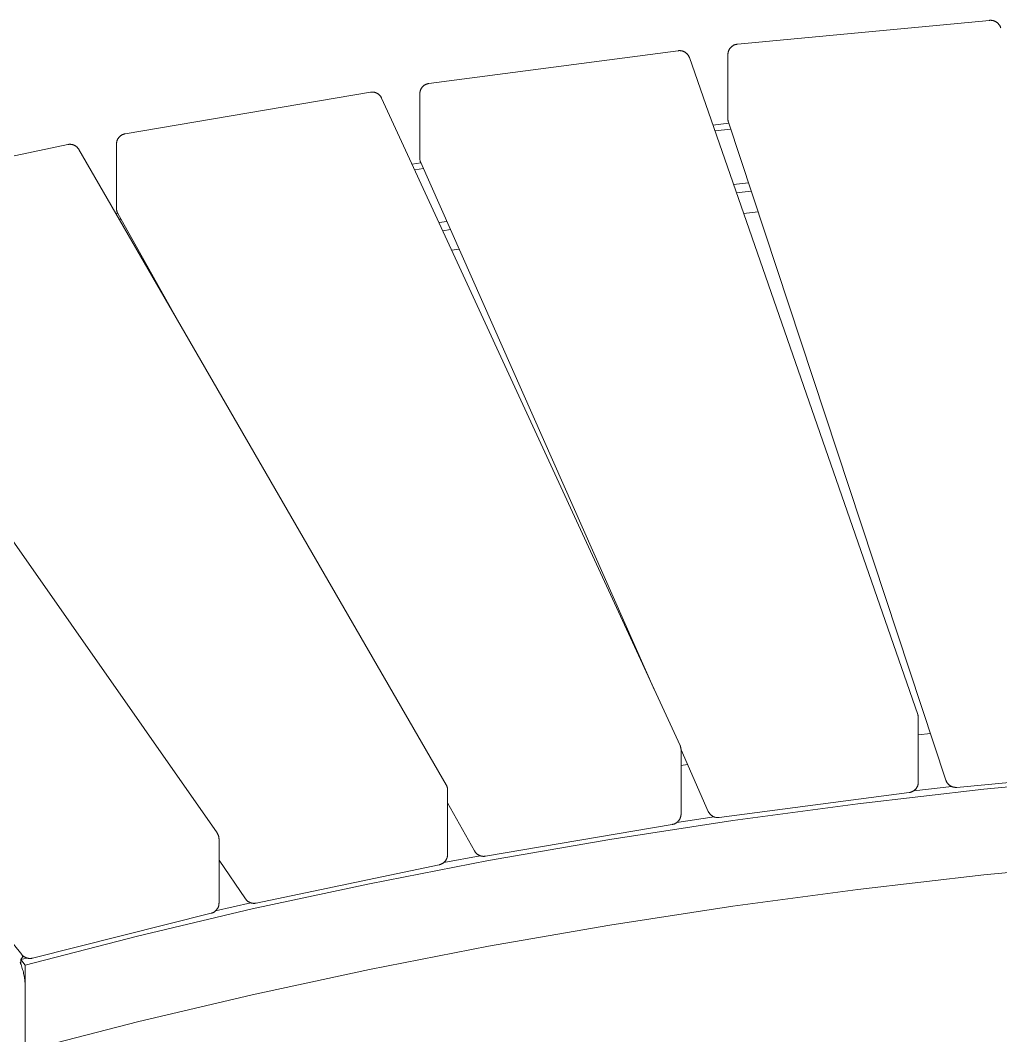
# Model space of a CAD drawing. Header units: millimetres. Extents: x -427 to 4679, y -324 to 2971.
# Drawn here: x 2781.9 to 3155.4, y 1272.9 to 1659.9 of the extents above; entities that cross this region are included whole.
import ezdxf

# ---------------------------------------------------------------- set-up
doc = ezdxf.new("R2010")
doc.units = ezdxf.units.MM
doc.layers.add('ZANO_R', color=7, linetype='Continuous', lineweight=0)

msp = doc.modelspace()

# ---------------------------------------------------------------- linework, layer by layer
at = {"layer": 'ZANO_R'}
for p, q in [((3055.14, 1650.78), (3151.22, 1659.86)), ((3151.22, 1659.86), (3151.35, 1659.87)), ((3151.35, 1659.87), (3151.49, 1659.88)), ((3151.49, 1659.88), (3151.63, 1659.88)), ((3151.63, 1659.88), (3151.77, 1659.87)), ((3151.77, 1659.87), (3151.91, 1659.86)), ((3151.91, 1659.86), (3152.05, 1659.85)), ((3152.05, 1659.85), (3152.19, 1659.83)), ((3152.19, 1659.83), (3152.32, 1659.81)), ((3152.32, 1659.81), (3152.46, 1659.78)), ((3152.46, 1659.78), (3152.59, 1659.75)), ((3152.59, 1659.75), (3152.73, 1659.71)), ((3152.73, 1659.71), (3152.86, 1659.67)), ((3152.86, 1659.67), (3152.99, 1659.62)), ((3152.99, 1659.62), (3153.12, 1659.57)), ((3153.12, 1659.57), (3153.25, 1659.52)), ((3153.25, 1659.52), (3153.37, 1659.46)), ((3153.37, 1659.46), (3153.5, 1659.39)), ((3153.5, 1659.39), (3153.62, 1659.33)), ((3153.62, 1659.33), (3153.74, 1659.25)), ((3153.74, 1659.25), (3153.85, 1659.18)), ((3153.85, 1659.18), (3153.97, 1659.1)), ((3153.97, 1659.1), (3154.08, 1659.01)), ((3154.08, 1659.01), (3154.18, 1658.93)), ((3154.18, 1658.93), (3154.29, 1658.83)), ((3154.29, 1658.83), (3154.39, 1658.74)), ((3154.39, 1658.74), (3154.49, 1658.64)), ((3154.49, 1658.64), (3154.58, 1658.54)), ((3154.58, 1658.54), (3154.67, 1658.43)), ((3154.67, 1658.43), (3154.76, 1658.32)), ((3154.76, 1658.32), (3154.84, 1658.21)), ((3154.84, 1658.21), (3154.92, 1658.1)), ((3154.92, 1658.1), (3154.99, 1657.98)), ((3154.99, 1657.98), (3155.07, 1657.86)), ((3155.07, 1657.86), (3155.13, 1657.74)), ((3155.13, 1657.74), (3155.19, 1657.62)), ((3155.19, 1657.62), (3155.25, 1657.49)), ((3155.25, 1657.49), (3155.31, 1657.36)), ((3155.31, 1657.36), (3155.36, 1657.23)), ((3155.36, 1657.23), (3155.4, 1657.1)), ((3155.4, 1657.1), (3155.44, 1656.97)), ((3051.85, 1648.4), (3051.91, 1648.52)), ((3051.91, 1648.52), (3051.97, 1648.64)), ((3051.97, 1648.64), (3052.04, 1648.76)), ((3052.04, 1648.76), (3052.11, 1648.88)), ((3052.11, 1648.88), (3052.18, 1649)), ((3052.18, 1649), (3052.26, 1649.11)), ((3052.26, 1649.11), (3052.34, 1649.22)), ((3052.34, 1649.22), (3052.42, 1649.33)), ((3052.42, 1649.33), (3052.51, 1649.43)), ((3052.51, 1649.43), (3052.61, 1649.54)), ((3052.61, 1649.54), (3052.7, 1649.63)), ((3052.7, 1649.63), (3052.8, 1649.73)), ((3052.8, 1649.73), (3052.9, 1649.82)), ((3052.9, 1649.82), (3053.01, 1649.91)), ((3053.01, 1649.91), (3053.12, 1649.99)), ((3053.12, 1649.99), (3053.23, 1650.07)), ((3053.23, 1650.07), (3053.34, 1650.15)), ((3053.34, 1650.15), (3053.46, 1650.22)), ((3053.46, 1650.22), (3053.58, 1650.29)), ((3053.58, 1650.29), (3053.7, 1650.36)), ((3053.7, 1650.36), (3053.82, 1650.42)), ((3053.82, 1650.42), (3053.95, 1650.47)), ((3053.95, 1650.47), (3054.07, 1650.52)), ((3054.07, 1650.52), (3054.2, 1650.57)), ((3054.2, 1650.57), (3054.33, 1650.61)), ((3054.33, 1650.61), (3054.47, 1650.65)), ((3054.47, 1650.65), (3054.6, 1650.69)), ((3054.6, 1650.69), (3054.73, 1650.72)), ((3054.73, 1650.72), (3054.87, 1650.74)), ((3054.87, 1650.74), (3055, 1650.76)), ((3055, 1650.76), (3055.14, 1650.78)), ((2937.61, 1635.79), (3032.53, 1648.29)), ((3032.53, 1648.29), (3032.66, 1648.3)), ((3032.66, 1648.3), (3032.8, 1648.32)), ((3032.8, 1648.32), (3032.94, 1648.32)), ((3032.94, 1648.32), (3033.08, 1648.32)), ((3033.08, 1648.32), (3033.22, 1648.32)), ((3033.22, 1648.32), (3033.36, 1648.31)), ((3033.36, 1648.31), (3033.5, 1648.3)), ((3033.5, 1648.3), (3033.64, 1648.28)), ((3033.64, 1648.28), (3033.78, 1648.26)), ((3033.78, 1648.26), (3033.91, 1648.23)), ((3033.91, 1648.23), (3034.05, 1648.2)), ((3034.05, 1648.2), (3034.18, 1648.16)), ((3034.18, 1648.16), (3034.32, 1648.12)), ((3034.32, 1648.12), (3034.45, 1648.07)), ((3034.45, 1648.07), (3034.58, 1648.02)), ((3034.58, 1648.02), (3034.71, 1647.96)), ((3034.71, 1647.96), (3034.83, 1647.9)), ((3034.83, 1647.9), (3034.95, 1647.84)), ((3034.95, 1647.84), (3035.08, 1647.77)), ((3035.08, 1647.77), (3035.2, 1647.7)), ((3035.2, 1647.7), (3035.31, 1647.62)), ((3035.31, 1647.62), (3035.43, 1647.54)), ((3035.43, 1647.54), (3035.54, 1647.45)), ((3035.54, 1647.45), (3035.64, 1647.37)), ((3035.64, 1647.37), (3035.75, 1647.27)), ((3035.75, 1647.27), (3035.85, 1647.18)), ((3035.85, 1647.18), (3035.95, 1647.08)), ((3035.95, 1647.08), (3036.04, 1646.98)), ((3036.04, 1646.98), (3036.13, 1646.87)), ((3036.13, 1646.87), (3036.22, 1646.76)), ((3036.22, 1646.76), (3036.3, 1646.65)), ((3036.3, 1646.65), (3036.38, 1646.53)), ((3036.38, 1646.53), (3036.46, 1646.42)), ((3036.46, 1646.42), (3036.53, 1646.3)), ((3036.53, 1646.3), (3036.59, 1646.17)), ((3036.59, 1646.17), (3036.66, 1646.05)), ((3036.66, 1646.05), (3036.71, 1645.92)), ((3036.71, 1645.92), (3036.77, 1645.79)), ((3036.77, 1645.79), (3036.83, 1645.64)), ((3036.83, 1645.64), (3123.84, 1395.35)), ((3051.52, 1646.93), (3051.53, 1647.07)), ((3051.52, 1646.79), (3051.52, 1646.93)), ((3051.52, 1622.3), (3051.52, 1646.79)), ((3051.53, 1647.07), (3051.54, 1647.2)), ((3051.54, 1647.2), (3051.56, 1647.34)), ((3051.56, 1647.34), (3051.58, 1647.48)), ((3051.58, 1647.48), (3051.6, 1647.61)), ((3051.6, 1647.61), (3051.63, 1647.75)), ((3051.63, 1647.75), (3051.67, 1647.88)), ((3051.67, 1647.88), (3051.71, 1648.01)), ((3051.71, 1648.01), (3051.75, 1648.14)), ((3051.75, 1648.14), (3051.8, 1648.27)), ((3051.8, 1648.27), (3051.85, 1648.4)), ((2934.28, 1632.91), (2934.32, 1633.04)), ((2934.32, 1633.04), (2934.36, 1633.17)), ((2934.36, 1633.17), (2934.41, 1633.29)), ((2934.41, 1633.29), (2934.46, 1633.42)), ((2934.46, 1633.42), (2934.52, 1633.55)), ((2934.52, 1633.55), (2934.58, 1633.67)), ((2934.58, 1633.67), (2934.65, 1633.79)), ((2934.65, 1633.79), (2934.72, 1633.91)), ((2934.72, 1633.91), (2934.79, 1634.02)), ((2934.79, 1634.02), (2934.87, 1634.14)), ((2934.87, 1634.14), (2934.95, 1634.25)), ((2934.95, 1634.25), (2935.04, 1634.35)), ((2935.04, 1634.35), (2935.12, 1634.46)), ((2935.12, 1634.46), (2935.22, 1634.56)), ((2935.22, 1634.56), (2935.31, 1634.66)), ((2935.31, 1634.66), (2935.41, 1634.75)), ((2935.41, 1634.75), (2935.51, 1634.85)), ((2935.51, 1634.85), (2935.62, 1634.93)), ((2935.62, 1634.93), (2935.73, 1635.02)), ((2935.73, 1635.02), (2935.84, 1635.1)), ((2935.84, 1635.1), (2935.95, 1635.18)), ((2935.95, 1635.18), (2936.07, 1635.25)), ((2936.07, 1635.25), (2936.19, 1635.32)), ((2936.19, 1635.32), (2936.31, 1635.38)), ((2936.31, 1635.38), (2936.43, 1635.44)), ((2936.43, 1635.44), (2936.55, 1635.5)), ((2936.55, 1635.5), (2936.68, 1635.55)), ((2936.68, 1635.55), (2936.81, 1635.6)), ((2936.81, 1635.6), (2936.94, 1635.64)), ((2936.94, 1635.64), (2937.07, 1635.68)), ((2937.07, 1635.68), (2937.2, 1635.71)), ((2937.2, 1635.71), (2937.34, 1635.74)), ((2937.34, 1635.74), (2937.47, 1635.77)), ((2937.47, 1635.77), (2937.61, 1635.79)), ((2821.91, 1616.63), (2915.3, 1632.5)), ((2915.3, 1632.5), (2915.44, 1632.52)), ((2915.44, 1632.52), (2915.57, 1632.53)), ((2915.57, 1632.53), (2915.71, 1632.54)), ((2915.71, 1632.54), (2915.84, 1632.55)), ((2915.84, 1632.55), (2915.98, 1632.55)), ((2915.98, 1632.55), (2916.12, 1632.55)), ((2916.12, 1632.55), (2916.26, 1632.54)), ((2916.26, 1632.54), (2916.39, 1632.53)), ((2916.39, 1632.53), (2916.53, 1632.51)), ((2916.53, 1632.51), (2916.66, 1632.49)), ((2916.66, 1632.49), (2916.8, 1632.47)), ((2916.8, 1632.47), (2916.93, 1632.44)), ((2916.93, 1632.44), (2917.06, 1632.4)), ((2917.06, 1632.4), (2917.2, 1632.36)), ((2917.2, 1632.36), (2917.32, 1632.32)), ((2917.32, 1632.32), (2917.45, 1632.27)), ((2917.45, 1632.27), (2917.58, 1632.21)), ((2917.58, 1632.21), (2917.7, 1632.16)), ((2917.7, 1632.16), (2917.83, 1632.1)), ((2917.83, 1632.1), (2917.95, 1632.03)), ((2917.95, 1632.03), (2918.06, 1631.96)), ((2918.06, 1631.96), (2918.18, 1631.89)), ((2918.18, 1631.89), (2918.29, 1631.81)), ((2918.29, 1631.81), (2918.4, 1631.73)), ((2918.4, 1631.73), (2918.51, 1631.64)), ((2918.51, 1631.64), (2918.61, 1631.55)), ((2918.61, 1631.55), (2918.72, 1631.46)), ((2918.72, 1631.46), (2918.81, 1631.37)), ((2918.81, 1631.37), (2918.91, 1631.27)), ((2918.91, 1631.27), (2919, 1631.16)), ((2919, 1631.16), (2919.09, 1631.06)), ((2919.09, 1631.06), (2919.17, 1630.95)), ((2919.17, 1630.95), (2919.25, 1630.84)), ((2919.25, 1630.84), (2919.33, 1630.73)), ((2919.33, 1630.73), (2919.4, 1630.61)), ((2919.4, 1630.61), (2919.47, 1630.49)), ((2919.47, 1630.49), (2919.53, 1630.37)), ((2919.53, 1630.37), (2919.6, 1630.23)), ((2919.6, 1630.23), (3033.29, 1383.53)), ((2934.13, 1631.96), (2934.14, 1632.1)), ((2934.13, 1631.82), (2934.13, 1631.96)), ((2934.13, 1607.33), (2934.13, 1631.82)), ((2934.14, 1632.1), (2934.15, 1632.23)), ((2934.15, 1632.23), (2934.17, 1632.37)), ((2934.17, 1632.37), (2934.19, 1632.5)), ((2934.19, 1632.5), (2934.22, 1632.64)), ((2934.22, 1632.64), (2934.25, 1632.77)), ((2934.25, 1632.77), (2934.28, 1632.91)), ((3051.52, 1622.16), (3051.52, 1622.3)), ((3051.53, 1622.02), (3051.52, 1622.16)), ((3051.54, 1621.88), (3051.53, 1622.02)), ((3051.56, 1621.75), (3051.54, 1621.88)), ((3051.58, 1621.61), (3051.56, 1621.75)), ((3051.6, 1621.48), (3051.58, 1621.61)), ((3051.63, 1621.34), (3051.6, 1621.48)), ((3051.67, 1621.21), (3051.63, 1621.34)), ((3045.75, 1619.97), (3051.85, 1620.65)), ((3046.54, 1617.71), (3052.6, 1618.38)), ((3051.69, 1621.13), (3051.67, 1621.21)), ((3051.72, 1621.04), (3051.69, 1621.13)), ((3134.57, 1370.29), (3051.72, 1621.04)), ((2818.66, 1613.5), (2818.69, 1613.63)), ((2818.69, 1613.63), (2818.72, 1613.76)), ((2818.72, 1613.76), (2818.76, 1613.89)), ((2818.76, 1613.89), (2818.81, 1614.02)), ((2818.81, 1614.02), (2818.86, 1614.15)), ((2818.86, 1614.15), (2818.91, 1614.28)), ((2818.91, 1614.28), (2818.96, 1614.4)), ((2818.96, 1614.4), (2819.03, 1614.53)), ((2819.03, 1614.53), (2819.09, 1614.65)), ((2819.09, 1614.65), (2819.16, 1614.76)), ((2819.16, 1614.76), (2819.23, 1614.88)), ((2819.23, 1614.88), (2819.31, 1614.99)), ((2819.31, 1614.99), (2819.39, 1615.1)), ((2819.39, 1615.1), (2819.48, 1615.21)), ((2819.48, 1615.21), (2819.56, 1615.32)), ((2819.56, 1615.32), (2819.66, 1615.42)), ((2819.66, 1615.42), (2819.75, 1615.52)), ((2819.75, 1615.52), (2819.85, 1615.61)), ((2819.85, 1615.61), (2819.95, 1615.7)), ((2819.95, 1615.7), (2820.06, 1615.79)), ((2820.06, 1615.79), (2820.16, 1615.87)), ((2820.16, 1615.87), (2820.27, 1615.95)), ((2820.27, 1615.95), (2820.39, 1616.03)), ((2820.39, 1616.03), (2820.5, 1616.1)), ((2820.5, 1616.1), (2820.62, 1616.17)), ((2820.62, 1616.17), (2820.74, 1616.24)), ((2820.74, 1616.24), (2820.86, 1616.3)), ((2820.86, 1616.3), (2820.99, 1616.35)), ((2820.99, 1616.35), (2821.12, 1616.41)), ((2821.12, 1616.41), (2821.24, 1616.45)), ((2821.24, 1616.45), (2821.37, 1616.5)), ((2821.37, 1616.5), (2821.5, 1616.54)), ((2821.5, 1616.54), (2821.64, 1616.57)), ((2821.64, 1616.57), (2821.77, 1616.6)), ((2821.77, 1616.6), (2821.91, 1616.63)), ((2708.47, 1593.36), (2799.99, 1612.54)), ((2799.99, 1612.54), (2800.12, 1612.57)), ((2800.12, 1612.57), (2800.26, 1612.59)), ((2800.26, 1612.59), (2800.4, 1612.61)), ((2800.4, 1612.61), (2800.54, 1612.62)), ((2800.54, 1612.62), (2800.68, 1612.63)), ((2800.68, 1612.63), (2800.81, 1612.63)), ((2800.81, 1612.63), (2800.95, 1612.62)), ((2800.95, 1612.62), (2801.09, 1612.62)), ((2801.09, 1612.62), (2801.23, 1612.6)), ((2801.23, 1612.6), (2801.37, 1612.59)), ((2801.37, 1612.59), (2801.51, 1612.57)), ((2801.51, 1612.57), (2801.64, 1612.54)), ((2801.64, 1612.54), (2801.78, 1612.51)), ((2801.78, 1612.51), (2801.91, 1612.47)), ((2801.91, 1612.47), (2802.05, 1612.43)), ((2802.05, 1612.43), (2802.18, 1612.39)), ((2802.18, 1612.39), (2802.31, 1612.34)), ((2802.31, 1612.34), (2802.43, 1612.28)), ((2802.43, 1612.28), (2802.56, 1612.22)), ((2802.56, 1612.22), (2802.68, 1612.16)), ((2802.68, 1612.16), (2802.81, 1612.09)), ((2802.81, 1612.09), (2802.92, 1612.02)), ((2802.92, 1612.02), (2803.04, 1611.95)), ((2803.04, 1611.95), (2803.16, 1611.87)), ((2803.16, 1611.87), (2803.27, 1611.78)), ((2803.27, 1611.78), (2803.37, 1611.69)), ((2803.37, 1611.69), (2803.48, 1611.6)), ((2803.48, 1611.6), (2803.58, 1611.51)), ((2803.58, 1611.51), (2803.68, 1611.41)), ((2803.68, 1611.41), (2803.77, 1611.31)), ((2803.77, 1611.31), (2803.87, 1611.21)), ((2803.87, 1611.21), (2803.95, 1611.1)), ((2803.95, 1611.1), (2804.04, 1610.99)), ((2804.04, 1610.99), (2804.12, 1610.87)), ((2804.12, 1610.87), (2804.19, 1610.76)), ((2804.19, 1610.76), (2804.23, 1610.69)), ((2804.23, 1610.69), (2804.27, 1610.63)), ((2804.27, 1610.63), (2944.2, 1368.47)), ((2818.58, 1612.96), (2818.6, 1613.09)), ((2818.58, 1612.82), (2818.58, 1612.96)), ((2818.58, 1612.68), (2818.58, 1612.82)), ((2818.58, 1588.19), (2818.58, 1612.68)), ((2818.6, 1613.09), (2818.61, 1613.23)), ((2818.61, 1613.23), (2818.63, 1613.36)), ((2818.63, 1613.36), (2818.66, 1613.5)), ((2934.13, 1607.19), (2934.13, 1607.33)), ((2934.14, 1607.05), (2934.13, 1607.19)), ((2934.15, 1606.92), (2934.14, 1607.05)), ((2934.17, 1606.78), (2934.15, 1606.92)), ((2934.19, 1606.65), (2934.17, 1606.78)), ((2934.22, 1606.51), (2934.19, 1606.65)), ((2934.25, 1606.38), (2934.22, 1606.51)), ((2934.28, 1606.25), (2934.25, 1606.38)), ((2934.32, 1606.11), (2934.28, 1606.25)), ((2934.36, 1605.99), (2934.32, 1606.11)), ((2934.41, 1605.86), (2934.36, 1605.99)), ((2931.19, 1605.08), (2934.53, 1605.58)), ((2932.22, 1602.85), (2935.52, 1603.34)), ((2934.44, 1605.78), (2934.41, 1605.86)), ((2934.47, 1605.71), (2934.44, 1605.78)), ((3023.58, 1404.61), (2934.47, 1605.71)), ((3053.62, 1597.33), (3059.34, 1597.97)), ((3060.39, 1594.81), (3054.71, 1594.19)), ((2691.28, 1586.92), (2856.91, 1350.23)), ((2818.58, 1588.05), (2818.58, 1588.19)), ((2818.58, 1587.92), (2818.58, 1588.05)), ((2818.6, 1587.78), (2818.58, 1587.92)), ((2818.61, 1587.65), (2818.6, 1587.78)), ((2818.63, 1587.52), (2818.61, 1587.65)), ((2818.66, 1587.39), (2818.63, 1587.52)), ((2818.69, 1587.25), (2818.66, 1587.39)), ((2818.72, 1587.12), (2818.69, 1587.25)), ((2818.76, 1586.99), (2818.72, 1587.12)), ((2818.8, 1586.87), (2818.76, 1586.99)), ((2818.85, 1586.74), (2818.8, 1586.87)), ((2818.9, 1586.62), (2818.85, 1586.74)), ((2818.95, 1586.49), (2818.9, 1586.62)), ((3063.02, 1586.85), (3057.47, 1586.25)), ((2818.37, 1586.22), (2819.02, 1586.35)), ((2819.01, 1586.37), (2818.95, 1586.49)), ((2819.08, 1586.23), (2819.01, 1586.37)), ((2840.89, 1547.25), (2819.08, 1586.23)), ((2819.64, 1584.03), (2820.25, 1584.15)), ((2941.48, 1582.77), (2944.44, 1583.21)), ((2945.8, 1580.14), (2942.88, 1579.71)), ((2949.12, 1572.65), (2946.32, 1572.25)), ((2831.03, 1564.32), (2831.32, 1564.37)), ((2832.97, 1561.41), (2832.74, 1561.37)), ((2836.82, 1554.52), (2836.7, 1554.5)), ((2782.47, 1303.84), (2595.61, 1535.2)), ((3123.84, 1395.35), (3123.88, 1395.23)), ((3123.88, 1395.23), (3123.92, 1395.1)), ((3123.92, 1395.1), (3123.96, 1394.97)), ((3123.96, 1394.97), (3123.98, 1394.84)), ((3123.98, 1394.84), (3124.01, 1394.7)), ((3124.01, 1394.7), (3124.03, 1394.57)), ((3124.03, 1394.57), (3124.04, 1394.44)), ((3124.04, 1394.44), (3124.06, 1394.31)), ((3124.06, 1394.31), (3124.06, 1394.17)), ((3124.06, 1394.17), (3124.06, 1394.04)), ((3124.06, 1394.04), (3124.06, 1369.54)), ((3128.68, 1388.13), (3124.06, 1387.62)), ((3033.29, 1383.53), (3033.35, 1383.41)), ((3033.35, 1383.41), (3033.4, 1383.29)), ((3033.4, 1383.29), (3033.44, 1383.16)), ((3033.44, 1383.16), (3033.48, 1383.04)), ((3033.48, 1383.04), (3033.52, 1382.91)), ((3033.52, 1382.91), (3033.55, 1382.78)), ((3033.55, 1382.78), (3033.58, 1382.65)), ((3033.58, 1382.65), (3033.61, 1382.52)), ((3033.61, 1382.52), (3033.63, 1382.39)), ((3033.63, 1382.39), (3033.64, 1382.26)), ((3033.64, 1382.26), (3033.65, 1382.13)), ((3033.65, 1382.13), (3033.66, 1381.99)), ((3033.66, 1381.99), (3033.66, 1381.86)), ((3044.06, 1358.39), (3033.66, 1381.86)), ((3033.66, 1381.86), (3033.66, 1357.36)), ((3036.15, 1376.25), (3033.66, 1375.88)), ((3211.98, 1374.49), (3138.75, 1367.56)), ((3134.62, 1370.16), (3134.57, 1370.29)), ((3134.67, 1370.03), (3134.62, 1370.16)), ((3134.72, 1369.9), (3134.67, 1370.03)), ((3134.78, 1369.78), (3134.72, 1369.9)), ((3149.07, 1366.83), (3197.68, 1371.43)), ((2944.2, 1368.47), (2944.26, 1368.36)), ((2944.26, 1368.36), (2944.32, 1368.24)), ((2944.32, 1368.24), (2944.38, 1368.12)), ((2944.38, 1368.12), (2944.43, 1368)), ((2944.43, 1368), (2944.48, 1367.88)), ((2944.48, 1367.88), (2944.53, 1367.76)), ((2944.53, 1367.76), (2944.57, 1367.63)), ((2944.57, 1367.63), (2944.6, 1367.51)), ((2944.6, 1367.51), (2944.63, 1367.38)), ((2944.63, 1367.38), (2944.66, 1367.25)), ((2944.66, 1367.25), (2944.68, 1367.12)), ((2944.68, 1367.12), (2944.7, 1366.99)), ((2944.7, 1366.99), (2944.72, 1366.86)), ((2944.72, 1366.86), (2944.73, 1366.73)), ((2944.73, 1366.73), (2944.74, 1366.6)), ((2944.74, 1366.6), (2944.74, 1366.47)), ((2944.74, 1366.47), (2944.74, 1341.98)), ((3100.96, 1361.33), (3149.07, 1366.83)), ((3121.89, 1365.98), (3121.77, 1365.92)), ((3122.01, 1366.05), (3121.89, 1365.98)), ((3122.13, 1366.12), (3122.01, 1366.05)), ((3122.24, 1366.19), (3122.13, 1366.12)), ((3122.36, 1366.27), (3122.24, 1366.19)), ((3122.32, 1366.24), (3136.8, 1367.86)), ((3122.47, 1366.35), (3122.36, 1366.27)), ((3122.58, 1366.43), (3122.47, 1366.35)), ((3122.68, 1366.52), (3122.58, 1366.43)), ((3122.79, 1366.61), (3122.68, 1366.52)), ((3122.88, 1366.71), (3122.79, 1366.61)), ((3122.98, 1366.8), (3122.88, 1366.71)), ((3123.07, 1366.91), (3122.98, 1366.8)), ((3123.16, 1367.01), (3123.07, 1366.91)), ((3123.25, 1367.12), (3123.16, 1367.01)), ((3123.33, 1367.23), (3123.25, 1367.12)), ((3123.4, 1367.34), (3123.33, 1367.23)), ((3123.48, 1367.46), (3123.4, 1367.34)), ((3123.55, 1367.58), (3123.48, 1367.46)), ((3123.61, 1367.7), (3123.55, 1367.58)), ((3123.67, 1367.82), (3123.61, 1367.7)), ((3123.73, 1367.94), (3123.67, 1367.82)), ((3123.78, 1368.07), (3123.73, 1367.94)), ((3123.83, 1368.2), (3123.78, 1368.07)), ((3123.88, 1368.33), (3123.83, 1368.2)), ((3123.91, 1368.46), (3123.88, 1368.33)), ((3123.95, 1368.59), (3123.91, 1368.46)), ((3123.98, 1368.73), (3123.95, 1368.59)), ((3124.01, 1368.86), (3123.98, 1368.73)), ((3124.03, 1369), (3124.01, 1368.86)), ((3124.04, 1369.13), (3124.03, 1369)), ((3124.05, 1369.27), (3124.04, 1369.13)), ((3124.06, 1369.41), (3124.05, 1369.27)), ((3124.06, 1369.54), (3124.06, 1369.41)), ((3134.84, 1369.66), (3134.78, 1369.78)), ((3134.91, 1369.53), (3134.84, 1369.66)), ((3134.98, 1369.42), (3134.91, 1369.53)), ((3135.06, 1369.3), (3134.98, 1369.42)), ((3135.14, 1369.19), (3135.06, 1369.3)), ((3135.22, 1369.08), (3135.14, 1369.19)), ((3135.31, 1368.97), (3135.22, 1369.08)), ((3135.4, 1368.87), (3135.31, 1368.97)), ((3135.49, 1368.77), (3135.4, 1368.87)), ((3135.59, 1368.67), (3135.49, 1368.77)), ((3135.69, 1368.57), (3135.59, 1368.67)), ((3135.79, 1368.48), (3135.69, 1368.57)), ((3135.9, 1368.4), (3135.79, 1368.48)), ((3136.01, 1368.31), (3135.9, 1368.4)), ((3136.12, 1368.23), (3136.01, 1368.31)), ((3136.24, 1368.16), (3136.12, 1368.23)), ((3136.36, 1368.09), (3136.24, 1368.16)), ((3136.48, 1368.02), (3136.36, 1368.09)), ((3136.6, 1367.96), (3136.48, 1368.02)), ((3136.73, 1367.9), (3136.6, 1367.96)), ((3136.85, 1367.84), (3136.73, 1367.9)), ((3136.98, 1367.79), (3136.85, 1367.84)), ((3137.11, 1367.75), (3136.98, 1367.79)), ((3137.24, 1367.71), (3137.11, 1367.75)), ((3137.38, 1367.67), (3137.24, 1367.71)), ((3137.51, 1367.64), (3137.38, 1367.67)), ((3137.65, 1367.61), (3137.51, 1367.64)), ((3137.78, 1367.59), (3137.65, 1367.61)), ((3137.92, 1367.57), (3137.78, 1367.59)), ((3138.06, 1367.56), (3137.92, 1367.57)), ((3138.19, 1367.55), (3138.06, 1367.56)), ((3138.33, 1367.54), (3138.19, 1367.55)), ((3138.47, 1367.55), (3138.33, 1367.54)), ((3138.61, 1367.55), (3138.47, 1367.55)), ((3138.75, 1367.56), (3138.61, 1367.55)), ((3120.59, 1365.58), (3048.24, 1356.05)), ((3120.72, 1365.6), (3120.59, 1365.58)), ((3120.86, 1365.62), (3120.72, 1365.6)), ((3120.99, 1365.65), (3120.86, 1365.62)), ((3121.12, 1365.69), (3120.99, 1365.65)), ((3121.26, 1365.73), (3121.12, 1365.69)), ((3121.39, 1365.77), (3121.26, 1365.73)), ((3121.51, 1365.82), (3121.39, 1365.77)), ((3121.64, 1365.87), (3121.51, 1365.82)), ((3121.77, 1365.92), (3121.64, 1365.87)), ((2954.98, 1343.32), (2944.74, 1361.63)), ((2945.04, 1361.09), (2944.74, 1361.03)), ((3044.12, 1358.27), (3044.06, 1358.39)), ((3044.18, 1358.15), (3044.12, 1358.27)), ((3053.43, 1354.95), (3100.96, 1361.33)), ((3006.53, 1347.72), (3053.43, 1354.95)), ((3032.06, 1354.16), (3046.26, 1356.29)), ((3032.29, 1354.35), (3032.18, 1354.26)), ((3032.39, 1354.44), (3032.29, 1354.35)), ((3032.49, 1354.53), (3032.39, 1354.44)), ((3032.58, 1354.63), (3032.49, 1354.53)), ((3032.67, 1354.73), (3032.58, 1354.63)), ((3032.76, 1354.84), (3032.67, 1354.73)), ((3032.85, 1354.94), (3032.76, 1354.84)), ((3032.93, 1355.05), (3032.85, 1354.94)), ((3033, 1355.17), (3032.93, 1355.05)), ((3033.08, 1355.28), (3033, 1355.17)), ((3033.15, 1355.4), (3033.08, 1355.28)), ((3033.21, 1355.52), (3033.15, 1355.4)), ((3033.27, 1355.64), (3033.21, 1355.52)), ((3033.33, 1355.77), (3033.27, 1355.64)), ((3033.38, 1355.89), (3033.33, 1355.77)), ((3033.43, 1356.02), (3033.38, 1355.89)), ((3033.47, 1356.15), (3033.43, 1356.02)), ((3033.51, 1356.28), (3033.47, 1356.15)), ((3033.55, 1356.42), (3033.51, 1356.28)), ((3033.58, 1356.55), (3033.55, 1356.42)), ((3033.6, 1356.68), (3033.58, 1356.55)), ((3033.62, 1356.82), (3033.6, 1356.68)), ((3033.64, 1356.96), (3033.62, 1356.82)), ((3033.65, 1357.09), (3033.64, 1356.96)), ((3033.66, 1357.23), (3033.65, 1357.09)), ((3033.66, 1357.36), (3033.66, 1357.23)), ((3044.25, 1358.02), (3044.18, 1358.15)), ((3044.32, 1357.9), (3044.25, 1358.02)), ((3044.39, 1357.79), (3044.32, 1357.9)), ((3044.47, 1357.67), (3044.39, 1357.79)), ((3044.56, 1357.56), (3044.47, 1357.67)), ((3044.64, 1357.45), (3044.56, 1357.56)), ((3044.73, 1357.35), (3044.64, 1357.45)), ((3044.83, 1357.25), (3044.73, 1357.35)), ((3044.93, 1357.15), (3044.83, 1357.25)), ((3045.03, 1357.05), (3044.93, 1357.15)), ((3045.13, 1356.96), (3045.03, 1357.05)), ((3045.24, 1356.87), (3045.13, 1356.96)), ((3045.35, 1356.79), (3045.24, 1356.87)), ((3045.46, 1356.71), (3045.35, 1356.79)), ((3045.58, 1356.63), (3045.46, 1356.71)), ((3045.7, 1356.56), (3045.58, 1356.63)), ((3045.82, 1356.49), (3045.7, 1356.56)), ((3045.94, 1356.43), (3045.82, 1356.49)), ((3046.07, 1356.37), (3045.94, 1356.43)), ((3046.2, 1356.32), (3046.07, 1356.37)), ((3046.33, 1356.27), (3046.2, 1356.32)), ((3046.46, 1356.22), (3046.33, 1356.27)), ((3046.59, 1356.18), (3046.46, 1356.22)), ((3046.72, 1356.14), (3046.59, 1356.18)), ((3046.86, 1356.11), (3046.72, 1356.14)), ((3046.99, 1356.08), (3046.86, 1356.11)), ((3047.13, 1356.06), (3046.99, 1356.08)), ((3047.27, 1356.04), (3047.13, 1356.06)), ((3047.41, 1356.03), (3047.27, 1356.04)), ((3047.55, 1356.02), (3047.41, 1356.03)), ((3047.68, 1356.02), (3047.55, 1356.02)), ((3047.82, 1356.02), (3047.68, 1356.02)), ((3047.96, 1356.02), (3047.82, 1356.02)), ((3048.1, 1356.03), (3047.96, 1356.02)), ((3048.24, 1356.05), (3048.1, 1356.03)), ((3030.33, 1353.42), (2959.14, 1341.32)), ((3030.47, 1353.45), (3030.33, 1353.42)), ((3030.6, 1353.48), (3030.47, 1353.45)), ((3030.73, 1353.51), (3030.6, 1353.48)), ((3030.86, 1353.55), (3030.73, 1353.51)), ((3030.99, 1353.59), (3030.86, 1353.55)), ((3031.12, 1353.64), (3030.99, 1353.59)), ((3031.25, 1353.69), (3031.12, 1353.64)), ((3031.37, 1353.75), (3031.25, 1353.69)), ((3031.49, 1353.81), (3031.37, 1353.75)), ((3031.62, 1353.87), (3031.49, 1353.81)), ((3031.73, 1353.94), (3031.62, 1353.87)), ((3031.85, 1354.02), (3031.73, 1353.94)), ((3031.96, 1354.09), (3031.85, 1354.02)), ((3032.07, 1354.17), (3031.96, 1354.09)), ((3032.18, 1354.26), (3032.07, 1354.17)), ((2856.91, 1350.23), (2856.99, 1350.12)), ((2856.99, 1350.12), (2857.06, 1350)), ((2857.06, 1350), (2857.13, 1349.88)), ((2857.13, 1349.88), (2857.19, 1349.76)), ((2857.19, 1349.76), (2857.25, 1349.64)), ((2857.25, 1349.64), (2857.31, 1349.52)), ((2857.31, 1349.52), (2857.36, 1349.39)), ((2857.36, 1349.39), (2857.41, 1349.27)), ((2857.41, 1349.27), (2857.45, 1349.14)), ((2857.45, 1349.14), (2857.49, 1349.01)), ((2857.49, 1349.01), (2857.52, 1348.88)), ((2857.52, 1348.88), (2857.55, 1348.74)), ((2857.55, 1348.74), (2857.58, 1348.61)), ((2857.58, 1348.61), (2857.6, 1348.48)), ((2857.6, 1348.48), (2857.61, 1348.34)), ((2857.61, 1348.34), (2857.63, 1348.21)), ((2857.63, 1348.21), (2857.63, 1348.07)), ((2857.63, 1348.07), (2857.64, 1347.94)), ((2857.64, 1347.94), (2857.64, 1323.44)), ((2960.35, 1339.67), (3006.53, 1347.72)), ((2955.05, 1343.2), (2954.98, 1343.32)), ((2955.12, 1343.08), (2955.05, 1343.2)), ((2955.2, 1342.97), (2955.12, 1343.08)), ((2955.28, 1342.86), (2955.2, 1342.97)), ((2955.37, 1342.75), (2955.28, 1342.86)), ((2955.45, 1342.65), (2955.37, 1342.75)), ((2867.68, 1325.11), (2857.64, 1339.86)), ((2914.93, 1330.82), (2960.35, 1339.67)), ((2943.27, 1338.88), (2943.16, 1338.79)), ((2943.37, 1338.97), (2943.27, 1338.88)), ((2943.28, 1338.89), (2957.13, 1341.5)), ((2943.47, 1339.06), (2943.37, 1338.97)), ((2943.57, 1339.15), (2943.47, 1339.06)), ((2943.66, 1339.25), (2943.57, 1339.15)), ((2943.76, 1339.35), (2943.66, 1339.25)), ((2943.84, 1339.46), (2943.76, 1339.35)), ((2943.93, 1339.56), (2943.84, 1339.46)), ((2944.01, 1339.67), (2943.93, 1339.56)), ((2944.08, 1339.79), (2944.01, 1339.67)), ((2944.16, 1339.9), (2944.08, 1339.79)), ((2944.23, 1340.02), (2944.16, 1339.9)), ((2944.29, 1340.14), (2944.23, 1340.02)), ((2944.35, 1340.26), (2944.29, 1340.14)), ((2944.41, 1340.39), (2944.35, 1340.26)), ((2944.46, 1340.51), (2944.41, 1340.39)), ((2944.51, 1340.64), (2944.46, 1340.51)), ((2944.55, 1340.77), (2944.51, 1340.64)), ((2944.59, 1340.9), (2944.55, 1340.77)), ((2944.62, 1341.03), (2944.59, 1340.9)), ((2944.65, 1341.16), (2944.62, 1341.03)), ((2944.68, 1341.3), (2944.65, 1341.16)), ((2944.7, 1341.43), (2944.68, 1341.3)), ((2944.72, 1341.57), (2944.7, 1341.43)), ((2944.73, 1341.7), (2944.72, 1341.57)), ((2944.74, 1341.84), (2944.73, 1341.7)), ((2944.74, 1341.98), (2944.74, 1341.84)), ((2955.54, 1342.54), (2955.45, 1342.65)), ((2955.64, 1342.45), (2955.54, 1342.54)), ((2955.74, 1342.35), (2955.64, 1342.45)), ((2955.84, 1342.26), (2955.74, 1342.35)), ((2955.94, 1342.17), (2955.84, 1342.26)), ((2956.05, 1342.09), (2955.94, 1342.17)), ((2956.16, 1342.01), (2956.05, 1342.09)), ((2956.27, 1341.93), (2956.16, 1342.01)), ((2956.39, 1341.86), (2956.27, 1341.93)), ((2956.51, 1341.79), (2956.39, 1341.86)), ((2956.63, 1341.72), (2956.51, 1341.79)), ((2956.75, 1341.66), (2956.63, 1341.72)), ((2956.87, 1341.6), (2956.75, 1341.66)), ((2957, 1341.55), (2956.87, 1341.6)), ((2957.13, 1341.5), (2957, 1341.55)), ((2957.25, 1341.46), (2957.13, 1341.5)), ((2957.39, 1341.42), (2957.25, 1341.46)), ((2957.52, 1341.38), (2957.39, 1341.42)), ((2957.65, 1341.35), (2957.52, 1341.38)), ((2957.78, 1341.33), (2957.65, 1341.35)), ((2957.92, 1341.31), (2957.78, 1341.33)), ((2958.06, 1341.29), (2957.92, 1341.31)), ((2958.19, 1341.28), (2958.06, 1341.29)), ((2958.33, 1341.27), (2958.19, 1341.28)), ((2958.46, 1341.27), (2958.33, 1341.27)), ((2958.6, 1341.27), (2958.46, 1341.27)), ((2958.74, 1341.28), (2958.6, 1341.27)), ((2958.87, 1341.29), (2958.74, 1341.28)), ((2959.01, 1341.3), (2958.87, 1341.29)), ((2959.14, 1341.32), (2959.01, 1341.3)), ((2941.56, 1338.06), (2871.8, 1323.44)), ((2941.69, 1338.09), (2941.56, 1338.06)), ((2941.82, 1338.13), (2941.69, 1338.09)), ((2941.95, 1338.17), (2941.82, 1338.13)), ((2942.08, 1338.21), (2941.95, 1338.17)), ((2942.21, 1338.26), (2942.08, 1338.21)), ((2942.34, 1338.31), (2942.21, 1338.26)), ((2942.46, 1338.37), (2942.34, 1338.31)), ((2942.58, 1338.43), (2942.46, 1338.37)), ((2942.7, 1338.49), (2942.58, 1338.43)), ((2942.82, 1338.56), (2942.7, 1338.49)), ((2942.94, 1338.64), (2942.82, 1338.56)), ((2943.05, 1338.71), (2942.94, 1338.64)), ((2943.16, 1338.79), (2943.05, 1338.71)), ((3197.68, 1338.77), (3149.07, 1334.17)), ((3149.07, 1334.17), (3100.96, 1328.67)), ((2870.33, 1321.21), (2914.93, 1330.82)), ((3100.96, 1328.67), (3053.43, 1322.29)), ((2856.33, 1320.49), (2869.74, 1323.56)), ((2857.64, 1323.44), (2857.63, 1323.3)), ((2867.76, 1325), (2867.68, 1325.11)), ((2867.84, 1324.89), (2867.76, 1325)), ((2867.93, 1324.78), (2867.84, 1324.89)), ((2868.02, 1324.67), (2867.93, 1324.78)), ((2868.12, 1324.57), (2868.02, 1324.67)), ((2868.21, 1324.47), (2868.12, 1324.57)), ((2868.32, 1324.38), (2868.21, 1324.47)), ((2868.42, 1324.29), (2868.32, 1324.38)), ((2868.53, 1324.2), (2868.42, 1324.29)), ((2868.64, 1324.12), (2868.53, 1324.2)), ((2868.75, 1324.04), (2868.64, 1324.12)), ((2868.87, 1323.96), (2868.75, 1324.04)), ((2868.99, 1323.89), (2868.87, 1323.96)), ((2869.11, 1323.83), (2868.99, 1323.89)), ((2869.23, 1323.76), (2869.11, 1323.83)), ((2869.36, 1323.7), (2869.23, 1323.76)), ((2869.49, 1323.65), (2869.36, 1323.7)), ((2869.62, 1323.6), (2869.49, 1323.65)), ((2869.75, 1323.55), (2869.62, 1323.6)), ((2869.88, 1323.51), (2869.75, 1323.55)), ((2870.02, 1323.48), (2869.88, 1323.51)), ((2870.15, 1323.45), (2870.02, 1323.48)), ((2870.29, 1323.42), (2870.15, 1323.45)), ((2870.42, 1323.4), (2870.29, 1323.42)), ((2870.56, 1323.38), (2870.42, 1323.4)), ((2871.53, 1323.4), (2871.39, 1323.38)), ((2871.67, 1323.42), (2871.53, 1323.4)), ((2871.8, 1323.44), (2871.67, 1323.42)), ((2854.61, 1319.56), (2786.56, 1302.48)), ((2826.61, 1310.86), (2870.33, 1321.21)), ((2854.74, 1319.6), (2854.61, 1319.56)), ((2854.88, 1319.64), (2854.74, 1319.6)), ((2855.01, 1319.68), (2854.88, 1319.64)), ((2855.14, 1319.73), (2855.01, 1319.68)), ((2855.27, 1319.79), (2855.14, 1319.73)), ((2855.39, 1319.85), (2855.27, 1319.79)), ((2855.52, 1319.91), (2855.39, 1319.85)), ((2855.64, 1319.98), (2855.52, 1319.91)), ((2855.76, 1320.05), (2855.64, 1319.98)), ((2855.88, 1320.13), (2855.76, 1320.05)), ((2855.99, 1320.21), (2855.88, 1320.13)), ((2856.1, 1320.29), (2855.99, 1320.21)), ((2856.21, 1320.38), (2856.1, 1320.29)), ((2856.32, 1320.47), (2856.21, 1320.38)), ((2856.42, 1320.57), (2856.32, 1320.47)), ((2856.52, 1320.66), (2856.42, 1320.57)), ((2856.61, 1320.77), (2856.52, 1320.66)), ((2856.7, 1320.87), (2856.61, 1320.77)), ((2856.79, 1320.98), (2856.7, 1320.87)), ((2856.87, 1321.09), (2856.79, 1320.98)), ((2856.95, 1321.21), (2856.87, 1321.09)), ((2857.03, 1321.32), (2856.95, 1321.21)), ((2857.1, 1321.44), (2857.03, 1321.32)), ((2857.17, 1321.56), (2857.1, 1321.44)), ((2857.23, 1321.69), (2857.17, 1321.56)), ((2857.29, 1321.82), (2857.23, 1321.69)), ((2857.34, 1321.94), (2857.29, 1321.82)), ((2857.39, 1322.07), (2857.34, 1321.94)), ((2857.44, 1322.21), (2857.39, 1322.07)), ((2857.48, 1322.34), (2857.44, 1322.21)), ((2857.52, 1322.47), (2857.48, 1322.34)), ((2857.55, 1322.61), (2857.52, 1322.47)), ((2857.57, 1322.75), (2857.55, 1322.61)), ((2857.6, 1322.88), (2857.57, 1322.75)), ((2857.61, 1323.02), (2857.6, 1322.88)), ((2857.63, 1323.16), (2857.61, 1323.02)), ((2857.63, 1323.3), (2857.63, 1323.16)), ((2870.7, 1323.37), (2870.56, 1323.38)), ((2870.84, 1323.36), (2870.7, 1323.37)), ((2870.98, 1323.36), (2870.84, 1323.36)), ((2871.12, 1323.36), (2870.98, 1323.36)), ((2871.26, 1323.37), (2871.12, 1323.36)), ((2871.39, 1323.38), (2871.26, 1323.37)), ((3053.43, 1322.29), (3006.53, 1315.06)), ((3006.53, 1315.06), (2960.35, 1307.01)), ((2783.82, 1299.81), (2826.61, 1310.86)), ((2960.35, 1307.01), (2914.93, 1298.16)), ((2782.05, 1300.48), (2781.87, 1300.93)), ((2782.02, 1300.57), (2782.07, 1300.86)), ((2782.22, 1300.02), (2782.05, 1300.48)), ((2782.07, 1300.86), (2782.13, 1301.15)), ((2783.01, 1303.29), (2782.13, 1301.9)), ((2782.13, 1301.9), (2784.44, 1302.52)), ((2782.13, 1301.9), (2783.82, 1299.81)), ((2782.13, 1301.9), (2782.13, 1300.27)), ((2782.56, 1303.74), (2782.47, 1303.84)), ((2782.5, 1302.48), (2782.61, 1302.8)), ((2782.65, 1303.64), (2782.56, 1303.74)), ((2782.61, 1302.8), (2782.73, 1303.12)), ((2782.75, 1303.54), (2782.65, 1303.64)), ((2782.73, 1303.12), (2782.85, 1303.43)), ((2782.85, 1303.44), (2782.75, 1303.54)), ((2782.95, 1303.35), (2782.85, 1303.44)), ((2783.05, 1303.26), (2782.95, 1303.35)), ((2783.16, 1303.17), (2783.05, 1303.26)), ((2783.27, 1303.09), (2783.16, 1303.17)), ((2783.39, 1303.01), (2783.27, 1303.09)), ((2783.5, 1302.94), (2783.39, 1303.01)), ((2783.62, 1302.87), (2783.5, 1302.94)), ((2783.74, 1302.8), (2783.62, 1302.87)), ((2783.87, 1302.74), (2783.74, 1302.8)), ((2783.99, 1302.69), (2783.87, 1302.74)), ((2784.12, 1302.63), (2783.99, 1302.69)), ((2784.25, 1302.59), (2784.12, 1302.63)), ((2784.38, 1302.54), (2784.25, 1302.59)), ((2784.51, 1302.5), (2784.38, 1302.54)), ((2784.65, 1302.47), (2784.51, 1302.5)), ((2784.78, 1302.44), (2784.65, 1302.47)), ((2784.92, 1302.41), (2784.78, 1302.44)), ((2785.05, 1302.39), (2784.92, 1302.41)), ((2785.19, 1302.38), (2785.05, 1302.39)), ((2785.33, 1302.37), (2785.19, 1302.38)), ((2785.46, 1302.36), (2785.33, 1302.37)), ((2785.6, 1302.36), (2785.46, 1302.36)), ((2785.74, 1302.36), (2785.6, 1302.36)), ((2785.88, 1302.37), (2785.74, 1302.36)), ((2786.02, 1302.38), (2785.88, 1302.37)), ((2786.15, 1302.4), (2786.02, 1302.38)), ((2786.29, 1302.42), (2786.15, 1302.4)), ((2786.42, 1302.45), (2786.29, 1302.42)), ((2786.56, 1302.48), (2786.42, 1302.45)), ((2782.39, 1299.55), (2782.22, 1300.02)), ((2782.54, 1299.07), (2782.39, 1299.55)), ((2782.7, 1298.59), (2782.54, 1299.07)), ((2782.84, 1298.1), (2782.7, 1298.59)), ((2782.97, 1297.61), (2782.84, 1298.1)), ((2783.1, 1297.12), (2782.97, 1297.61)), ((2783.21, 1296.63), (2783.1, 1297.12)), ((2783.32, 1296.15), (2783.21, 1296.63)), ((2783.82, 1267.15), (2783.82, 1299.81)), ((2914.93, 1298.16), (2870.33, 1288.55)), ((2783.41, 1295.67), (2783.32, 1296.15)), ((2783.5, 1295.19), (2783.41, 1295.67)), ((2783.57, 1294.73), (2783.5, 1295.19)), ((2783.63, 1294.28), (2783.57, 1294.73)), ((2783.69, 1293.83), (2783.63, 1294.28)), ((2783.73, 1293.4), (2783.69, 1293.83)), ((2783.77, 1292.99), (2783.73, 1293.4)), ((2783.8, 1292.58), (2783.77, 1292.99)), ((2783.81, 1292.2), (2783.8, 1292.58)), ((2783.82, 1291.83), (2783.81, 1292.2)), ((2870.33, 1288.55), (2826.61, 1278.2)), ((2826.61, 1278.2), (2783.82, 1267.15))]:
    msp.add_line(p, q, dxfattribs=at)

doc.saveas('drawing.dxf')
